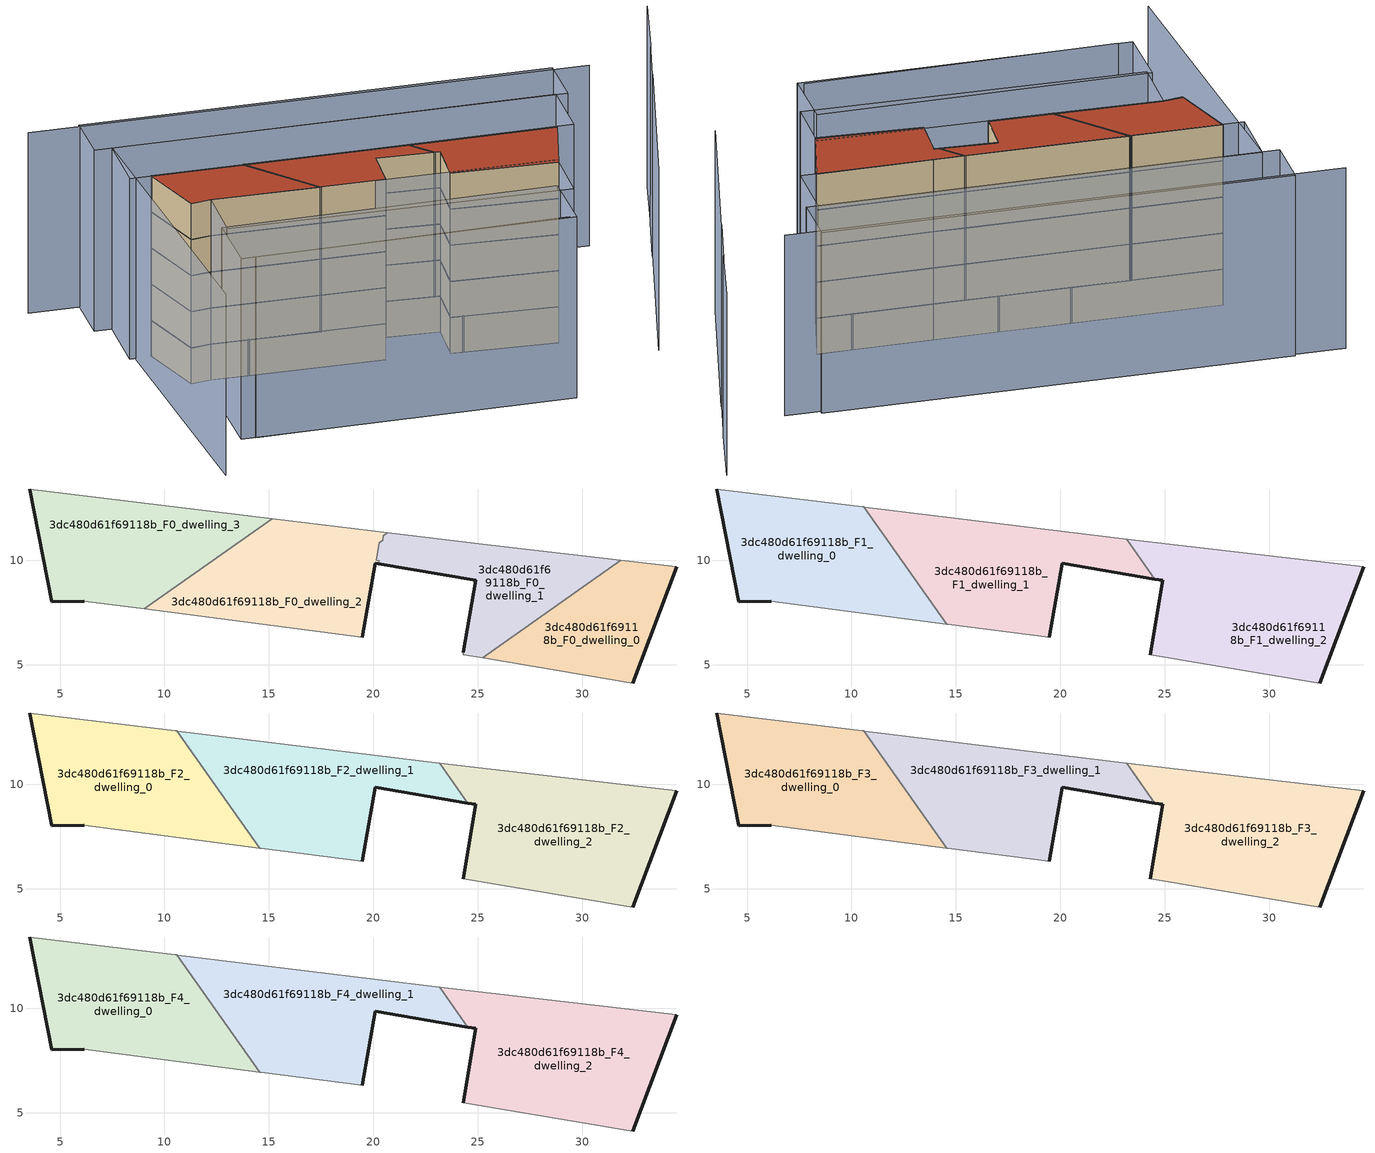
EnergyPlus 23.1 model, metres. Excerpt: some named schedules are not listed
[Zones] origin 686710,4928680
3dc480d61f69118b_F0_dwelling_0
 floor ground (EU_floor_Construction): 32.43,4.12 34.54,9.68 31.85,9.99 25.24,5.33 z0
 wall outside (EU_wall_Construction): 34.54,9.68 32.43,4.12 z0:3
 wall to 3dc480d61f69118b_F0_dwelling_1 (EU_wall_Construction): 25.24,5.33 31.85,9.99 z0:3
 wall adiabatic (EU_wall_Construction): 31.85,9.99 34.54,9.68 / 32.43,4.12 25.24,5.33 z0:3
3dc480d61f69118b_F0_dwelling_1
 floor ground (EU_floor_Construction): 31.85,9.99 25.64,10.71 20.69,11.32 20.48,11.17 20.45,10.96 20.27,10.83 20.13,10 20.28,9.97 20.25,9.83 24.9,9.03 24.32,5.59 24.3,5.48 25.24,5.33 z0
 wall outside (EU_wall_Construction): 24.32,5.59 24.9,9.03 20.25,9.83 z0:3
 wall adiabatic (EU_wall_Construction): 20.69,11.32 25.64,10.71 31.85,9.99 / 25.24,5.33 24.3,5.48 24.32,5.59 z0:3
 wall to 3dc480d61f69118b_F0_dwelling_2 (EU_wall_Construction): 20.25,9.83 20.28,9.97 20.13,10 20.27,10.83 20.45,10.96 20.48,11.17 20.69,11.32 z0:3
3dc480d61f69118b_F0_dwelling_2
 floor ground (EU_floor_Construction): 19.48,6.3 20.1,9.85 20.25,9.83 20.28,9.97 20.13,10 20.28,10.83 20.45,10.96 20.48,11.17 20.69,11.32 15.16,11.99 9.03,7.67 z0
 wall outside (EU_wall_Construction): 20.25,9.83 20.1,9.85 19.48,6.3 z0:3
 wall to 3dc480d61f69118b_F0_dwelling_3 (EU_wall_Construction): 9.03,7.67 15.16,11.99 z0:3
 wall adiabatic (EU_wall_Construction): 15.16,11.99 20.69,11.32 / 19.48,6.3 9.03,7.67 z0:3
3dc480d61f69118b_F0_dwelling_3
 floor ground (EU_floor_Construction): 15.16,11.99 3.54,13.41 4.59,8 6.16,8.04 9.03,7.67 z0
 wall outside (EU_wall_Construction): 6.16,8.04 4.59,8 3.54,13.41 z0:3
 wall adiabatic (EU_wall_Construction): 3.54,13.41 15.16,11.99 / 9.03,7.67 6.16,8.04 z0:3
3dc480d61f69118b_F1_dwelling_0
 floor to 3dc480d61f69118b_F0_dwelling_3 (EU_floor_Construction): 12.37,10.02 10.58,12.55 3.54,13.41 4.59,8 6.16,8.04 9.03,7.67 z3
 floor to 3dc480d61f69118b_F0_dwelling_2 (EU_floor_Construction): 14.55,6.95 12.37,10.02 9.03,7.67 z3
 wall outside (EU_wall_Construction): 6.16,8.04 4.59,8 3.54,13.41 z3:6
 wall adiabatic (EU_wall_Construction): 3.54,13.41 10.51,12.56 10.58,12.55 / 14.55,6.95 6.16,8.04 z3:6
 wall to 3dc480d61f69118b_F1_dwelling_1 (EU_wall_Construction): 10.58,12.55 14.55,6.95 z3:6
3dc480d61f69118b_F1_dwelling_1
 floor to 3dc480d61f69118b_F0_dwelling_1 (EU_floor_Construction): 24.53,9.1 23.17,11.01 20.69,11.32 20.48,11.17 20.45,10.96 20.27,10.83 20.13,10 20.28,9.97 20.25,9.83 z3
 floor to 3dc480d61f69118b_F0_dwelling_2 (EU_floor_Construction): 19.48,6.3 20.1,9.85 20.25,9.83 20.28,9.97 20.13,10 20.27,10.83 20.45,10.96 20.48,11.17 20.69,11.32 15.16,11.99 12.37,10.02 14.55,6.95 14.58,6.94 z3
 floor to 3dc480d61f69118b_F0_dwelling_3 (EU_floor_Construction): 15.16,11.99 10.58,12.55 12.37,10.02 z3
 wall outside (EU_wall_Construction): 24.53,9.1 20.1,9.85 19.48,6.3 z3:6
 wall to 3dc480d61f69118b_F1_dwelling_2 (EU_wall_Construction): 23.17,11.01 24.53,9.1 z3:6
 wall adiabatic (EU_wall_Construction): 19.48,6.3 14.62,6.94 14.55,6.95 / 10.58,12.55 10.64,12.54 23.17,11.01 z3:6
3dc480d61f69118b_F1_dwelling_2
 floor to 3dc480d61f69118b_F0_dwelling_0 (EU_floor_Construction): 32.43,4.12 34.54,9.68 31.85,9.99 25.24,5.33 z3
 floor to 3dc480d61f69118b_F0_dwelling_1 (EU_floor_Construction): 31.85,9.99 25.64,10.71 23.17,11.01 24.53,9.1 24.9,9.03 24.31,5.53 24.3,5.48 25.24,5.33 z3
 wall outside (EU_wall_Construction): 34.54,9.68 32.43,4.12 / 24.3,5.48 24.9,9.03 24.53,9.1 z3:6
 wall adiabatic (EU_wall_Construction): 32.43,4.12 24.3,5.48 / 23.17,11.01 25.64,10.71 34.54,9.68 z3:6
3dc480d61f69118b_F2_dwelling_0
 floor to 3dc480d61f69118b_F1_dwelling_0 (EU_floor_Construction): 14.55,6.95 10.58,12.55 10.51,12.56 3.54,13.41 4.59,8 6.16,8.04 z6
 wall outside (EU_wall_Construction): 6.16,8.04 4.59,8 3.54,13.41 z6:9
 wall adiabatic (EU_wall_Construction): 3.54,13.41 10.51,12.56 10.58,12.55 / 14.55,6.95 6.16,8.04 z6:9
 wall to 3dc480d61f69118b_F2_dwelling_1 (EU_wall_Construction): 10.58,12.55 14.55,6.95 z6:9
3dc480d61f69118b_F2_dwelling_1
 floor to 3dc480d61f69118b_F1_dwelling_1 (EU_floor_Construction): 24.53,9.1 23.17,11.01 10.64,12.54 10.58,12.55 14.55,6.95 14.62,6.94 19.48,6.3 20.1,9.85 z6
 wall outside (EU_wall_Construction): 24.53,9.1 20.1,9.85 19.48,6.3 z6:9
 wall to 3dc480d61f69118b_F2_dwelling_2 (EU_wall_Construction): 23.17,11.01 24.53,9.1 z6:9
 wall adiabatic (EU_wall_Construction): 19.48,6.3 14.62,6.94 14.55,6.95 / 10.58,12.55 10.64,12.54 23.17,11.01 z6:9
3dc480d61f69118b_F2_dwelling_2
 floor to 3dc480d61f69118b_F1_dwelling_2 (EU_floor_Construction): 32.43,4.12 34.54,9.68 25.64,10.71 23.17,11.01 24.53,9.1 24.9,9.03 24.3,5.48 z6
 wall outside (EU_wall_Construction): 34.54,9.68 32.43,4.12 / 24.3,5.48 24.9,9.03 24.53,9.1 z6:9
 wall adiabatic (EU_wall_Construction): 32.43,4.12 24.3,5.48 / 23.17,11.01 25.64,10.71 34.54,9.68 z6:9
3dc480d61f69118b_F3_dwelling_0
 floor to 3dc480d61f69118b_F2_dwelling_0 (EU_floor_Construction): 14.55,6.95 10.58,12.55 10.51,12.56 3.54,13.41 4.59,8 6.16,8.04 z9
 wall outside (EU_wall_Construction): 6.16,8.04 4.59,8 3.54,13.41 z9:12
 wall adiabatic (EU_wall_Construction): 3.54,13.41 10.51,12.56 10.58,12.55 / 14.55,6.95 6.16,8.04 z9:12
 wall to 3dc480d61f69118b_F3_dwelling_1 (EU_wall_Construction): 10.58,12.55 14.55,6.95 z9:12
3dc480d61f69118b_F3_dwelling_1
 floor to 3dc480d61f69118b_F2_dwelling_1 (EU_floor_Construction): 24.53,9.1 23.17,11.01 10.64,12.54 10.58,12.55 14.55,6.95 14.62,6.94 19.48,6.3 20.1,9.85 z9
 wall outside (EU_wall_Construction): 24.53,9.1 20.1,9.85 19.48,6.3 z9:12
 wall to 3dc480d61f69118b_F3_dwelling_2 (EU_wall_Construction): 23.17,11.01 24.53,9.1 z9:12
 wall adiabatic (EU_wall_Construction): 19.48,6.3 14.62,6.94 14.55,6.95 / 10.58,12.55 10.64,12.54 23.17,11.01 z9:12
3dc480d61f69118b_F3_dwelling_2
 floor to 3dc480d61f69118b_F2_dwelling_2 (EU_floor_Construction): 32.43,4.12 34.54,9.68 25.64,10.71 23.17,11.01 24.53,9.1 24.9,9.03 24.3,5.48 z9
 wall outside (EU_wall_Construction): 34.54,9.68 32.43,4.12 / 24.3,5.48 24.9,9.03 24.53,9.1 z9:12
 wall adiabatic (EU_wall_Construction): 32.43,4.12 24.3,5.48 / 23.17,11.01 25.64,10.71 34.54,9.68 z9:12
3dc480d61f69118b_F4_dwelling_0
 floor to 3dc480d61f69118b_F3_dwelling_0 (EU_floor_Construction): 14.55,6.95 10.58,12.55 10.51,12.56 3.54,13.41 4.59,8 6.16,8.04 z12
 wall outside (EU_wall_Construction): 6.16,8.04 4.59,8 3.54,13.41 z12:15
 wall adiabatic (EU_wall_Construction): 3.54,13.41 10.51,12.56 10.58,12.55 / 14.55,6.95 6.16,8.04 z12:15
 wall to 3dc480d61f69118b_F4_dwelling_1 (EU_wall_Construction): 10.58,12.55 14.55,6.95 z12:15
 roof outside (EU_roof_Construction): 10.58,12.55 14.55,6.95 6.16,8.04 4.59,8 3.54,13.41 10.51,12.56 z15
3dc480d61f69118b_F4_dwelling_1
 floor to 3dc480d61f69118b_F3_dwelling_1 (EU_floor_Construction): 24.53,9.1 23.17,11.01 10.64,12.54 10.58,12.55 14.55,6.95 14.62,6.94 19.48,6.3 20.1,9.85 z12
 wall outside (EU_wall_Construction): 24.53,9.1 20.1,9.85 19.48,6.3 z12:15
 wall to 3dc480d61f69118b_F4_dwelling_2 (EU_wall_Construction): 23.17,11.01 24.53,9.1 z12:15
 wall adiabatic (EU_wall_Construction): 19.48,6.3 14.62,6.94 14.55,6.95 / 10.58,12.55 10.64,12.54 23.17,11.01 z12:15
 roof outside (EU_roof_Construction): 23.17,11.01 24.53,9.1 20.1,9.85 19.48,6.3 14.62,6.94 14.55,6.95 10.58,12.55 10.64,12.54 z15
3dc480d61f69118b_F4_dwelling_2
 floor to 3dc480d61f69118b_F3_dwelling_2 (EU_floor_Construction): 32.43,4.12 34.54,9.68 25.64,10.71 23.17,11.01 24.53,9.1 24.9,9.03 24.3,5.48 z12
 wall outside (EU_wall_Construction): 34.54,9.68 32.43,4.12 / 24.3,5.48 24.9,9.03 24.53,9.1 z12:15
 wall adiabatic (EU_wall_Construction): 32.43,4.12 24.3,5.48 / 23.17,11.01 25.64,10.71 34.54,9.68 z12:15
 roof outside (EU_roof_Construction): 34.54,9.68 32.43,4.12 24.3,5.48 24.9,9.03 24.53,9.1 23.17,11.01 25.64,10.71 z15
shading: 5.75,-1.95 29.86,-4.48 / 2.57,18.53 1.4,-6.84 / 38.88,0.28 44.3,15.01 / 44.19,14.85 46.12,19.98 / 45.98,19.58 48.13,25.6 / 40.48,18.14 -2.27,23.36 / 30.3,-4.7 4.65,-1.82 / 4.65,-1.82 5.24,3.49 / 5.24,3.49 30.9,0.61 / 30.9,0.61 30.3,-4.7 / 31.85,-0.29 5.52,3.17 / 5.52,3.17 6.16,8.05 / 6.16,8.05 32.49,4.59 / 32.49,4.59 31.85,-0.29 / 2.52,18.66 36.4,14.68 / 36.4,14.68 35.79,9.52 / 35.79,9.52 1.91,13.5 / 1.91,13.5 2.52,18.66 / 37.28,14.49 1.18,18.82 / 1.18,18.82 1.69,23.1 / 1.69,23.1 37.8,18.77 / 37.8,18.77 37.28,14.49 z0:15
[Building]
EU S2 Campaign: North Axis=0; Terrain=City; Solar Distribution=FullExterior
[Site:Location]
Bologna: Latitude=44.5; Longitude=11.25; Time Zone=1; Elevation=37
[SizingPeriod:WeatherFileDays]
AnnualSizingPeriod: Begin Month=1; Begin Day of Month=1; End Month=12; End Day of Month=31; Day of Week for Start Day=Monday; Use Weather File Daylight Saving Period=No; Use Weather File Rain and Snow Indicators=No
[MATERIAL]
EU_InternalMass_Material: Roughness=MediumRough; Thickness=0.1; Conductivity=1; Density=1800; Specific Heat=900; Thermal Absorptance=0.9; Solar Absorptance=0.7; Visible Absorptance=0.7
[MATERIAL:NOMASS] Roughness=MediumRough; Thermal Absorptance=0.9; Solar Absorptance=0.7; Visible Absorptance=0.7
Name | Thermal Resistance
EU_wall_NoMass | 0.905828
EU_roof_NoMass | 0.37593
EU_floor_NoMass | 0.67114
[CONSTRUCTION]
EU_wall_Construction: EU_wall_NoMass
EU_roof_Construction: EU_roof_NoMass
EU_floor_Construction: EU_floor_NoMass
EU_InternalMass_Construction: EU_InternalMass_Material
[ZONE] Type=1; Multiplier=1; Ceiling Height=autocalculate; Floor Area=autocalculate; Part of Total Floor Area=Yes
Name | Volume
3dc480d61f69118b_F0_dwelling_0 | 85.6948
3dc480d61f69118b_F1_dwelling_0; 3dc480d61f69118b_F2_dwelling_0; 3dc480d61f69118b_F3_dwelling_0; 3dc480d61f69118b_F4_dwelling_0 | 130.165
3dc480d61f69118b_F0_dwelling_1 | 85.571
3dc480d61f69118b_F1_dwelling_1; 3dc480d61f69118b_F2_dwelling_1; 3dc480d61f69118b_F3_dwelling_1; 3dc480d61f69118b_F4_dwelling_1 | 131.084
3dc480d61f69118b_F0_dwelling_2 | 120.985
3dc480d61f69118b_F1_dwelling_2; 3dc480d61f69118b_F2_dwelling_2; 3dc480d61f69118b_F3_dwelling_2; 3dc480d61f69118b_F4_dwelling_2 | 153.934
3dc480d61f69118b_F0_dwelling_3 | 122.881
[INTERNALMASS] Construction=EU_InternalMass_Construction
Name | Zone or ZoneList | Surface Area
3dc480d61f69118b_F0_dwelling_0_EU_InternalMass | 3dc480d61f69118b_F0_dwelling_0 | 28.5651
3dc480d61f69118b_F0_dwelling_1_EU_InternalMass | 3dc480d61f69118b_F0_dwelling_1 | 28.5233
3dc480d61f69118b_F0_dwelling_2_EU_InternalMass | 3dc480d61f69118b_F0_dwelling_2 | 40.3259
3dc480d61f69118b_F0_dwelling_3_EU_InternalMass | 3dc480d61f69118b_F0_dwelling_3 | 40.9593
3dc480d61f69118b_F1_dwelling_0_EU_InternalMass | 3dc480d61f69118b_F1_dwelling_0 | 43.3798
3dc480d61f69118b_F1_dwelling_1_EU_InternalMass | 3dc480d61f69118b_F1_dwelling_1 | 43.6971
3dc480d61f69118b_F1_dwelling_2_EU_InternalMass | 3dc480d61f69118b_F1_dwelling_2 | 51.3051
3dc480d61f69118b_F2_dwelling_0_EU_InternalMass | 3dc480d61f69118b_F2_dwelling_0 | 43.3798
3dc480d61f69118b_F2_dwelling_1_EU_InternalMass | 3dc480d61f69118b_F2_dwelling_1 | 43.6971
3dc480d61f69118b_F2_dwelling_2_EU_InternalMass | 3dc480d61f69118b_F2_dwelling_2 | 51.3051
3dc480d61f69118b_F3_dwelling_0_EU_InternalMass | 3dc480d61f69118b_F3_dwelling_0 | 43.3798
3dc480d61f69118b_F3_dwelling_1_EU_InternalMass | 3dc480d61f69118b_F3_dwelling_1 | 43.6971
3dc480d61f69118b_F3_dwelling_2_EU_InternalMass | 3dc480d61f69118b_F3_dwelling_2 | 51.3051
3dc480d61f69118b_F4_dwelling_0_EU_InternalMass | 3dc480d61f69118b_F4_dwelling_0 | 43.3798
3dc480d61f69118b_F4_dwelling_1_EU_InternalMass | 3dc480d61f69118b_F4_dwelling_1 | 43.6971
3dc480d61f69118b_F4_dwelling_2_EU_InternalMass | 3dc480d61f69118b_F4_dwelling_2 | 51.3051
[OTHEREQUIPMENT] Fuel Type=Electricity; Design Level Calculation Method=Watts/Area; Power per Zone Floor Area=1; Fraction Latent=0; Fraction Radiant=0; Fraction Lost=0; Carbon Dioxide Generation Rate=0; EndUse Subcategory=EU_Step8_InternalGains
Name | Zone or ZoneList or Space or SpaceList | Schedule
EU_Step8_InternalGain_3dc480d61f69118b_F0_dwelling_0_f000 | 3dc480d61f69118b_F0_dwelling_0 | EU_Step8_GainSchedule_3dc480d61f69118b_F0_dwelling_0_f000
EU_Step8_InternalGain_3dc480d61f69118b_F0_dwelling_1_f000 | 3dc480d61f69118b_F0_dwelling_1 | EU_Step8_GainSchedule_3dc480d61f69118b_F0_dwelling_1_f000
EU_Step8_InternalGain_3dc480d61f69118b_F0_dwelling_2_f000 | 3dc480d61f69118b_F0_dwelling_2 | EU_Step8_GainSchedule_3dc480d61f69118b_F0_dwelling_2_f000
EU_Step8_InternalGain_3dc480d61f69118b_F0_dwelling_3_f000 | 3dc480d61f69118b_F0_dwelling_3 | EU_Step8_GainSchedule_3dc480d61f69118b_F0_dwelling_3_f000
EU_Step8_InternalGain_3dc480d61f69118b_F1_dwelling_0_f000 | 3dc480d61f69118b_F1_dwelling_0 | EU_Step8_GainSchedule_3dc480d61f69118b_F1_dwelling_0_f000
EU_Step8_InternalGain_3dc480d61f69118b_F1_dwelling_1_f000 | 3dc480d61f69118b_F1_dwelling_1 | EU_Step8_GainSchedule_3dc480d61f69118b_F1_dwelling_1_f000
EU_Step8_InternalGain_3dc480d61f69118b_F1_dwelling_2_f000 | 3dc480d61f69118b_F1_dwelling_2 | EU_Step8_GainSchedule_3dc480d61f69118b_F1_dwelling_2_f000
EU_Step8_InternalGain_3dc480d61f69118b_F2_dwelling_0_f000 | 3dc480d61f69118b_F2_dwelling_0 | EU_Step8_GainSchedule_3dc480d61f69118b_F2_dwelling_0_f000
EU_Step8_InternalGain_3dc480d61f69118b_F2_dwelling_1_f000 | 3dc480d61f69118b_F2_dwelling_1 | EU_Step8_GainSchedule_3dc480d61f69118b_F2_dwelling_1_f000
EU_Step8_InternalGain_3dc480d61f69118b_F2_dwelling_2_f000 | 3dc480d61f69118b_F2_dwelling_2 | EU_Step8_GainSchedule_3dc480d61f69118b_F2_dwelling_2_f000
EU_Step8_InternalGain_3dc480d61f69118b_F3_dwelling_0_f000 | 3dc480d61f69118b_F3_dwelling_0 | EU_Step8_GainSchedule_3dc480d61f69118b_F3_dwelling_0_f000
EU_Step8_InternalGain_3dc480d61f69118b_F3_dwelling_1_f000 | 3dc480d61f69118b_F3_dwelling_1 | EU_Step8_GainSchedule_3dc480d61f69118b_F3_dwelling_1_f000
EU_Step8_InternalGain_3dc480d61f69118b_F3_dwelling_2_f000 | 3dc480d61f69118b_F3_dwelling_2 | EU_Step8_GainSchedule_3dc480d61f69118b_F3_dwelling_2_f000
EU_Step8_InternalGain_3dc480d61f69118b_F4_dwelling_0_f000 | 3dc480d61f69118b_F4_dwelling_0 | EU_Step8_GainSchedule_3dc480d61f69118b_F4_dwelling_0_f000
EU_Step8_InternalGain_3dc480d61f69118b_F4_dwelling_1_f000 | 3dc480d61f69118b_F4_dwelling_1 | EU_Step8_GainSchedule_3dc480d61f69118b_F4_dwelling_1_f000
EU_Step8_InternalGain_3dc480d61f69118b_F4_dwelling_2_f000 | 3dc480d61f69118b_F4_dwelling_2 | EU_Step8_GainSchedule_3dc480d61f69118b_F4_dwelling_2_f000
[ZONEVENTILATION:DESIGNFLOWRATE] Schedule=EU_AlwaysOn; Design Flow Rate Calculation Method=AirChanges/Hour; Air Changes per Hour=0.73129; Ventilation Type=Natural; Fan Pressure Rise=0; Fan Total Efficiency=1; Constant Term Coefficient=1; Temperature Term Coefficient=0; Velocity Term Coefficient=0; Velocity Squared Term Coefficient=0; Minimum Indoor Temperature=-100; Maximum Indoor Temperature=100; Delta Temperature=-100; Minimum Outdoor Temperature=-100; Maximum Outdoor Temperature=100; Maximum Wind Speed=40
Name | Zone or ZoneList or Space or SpaceList
EU_ConstantAir_3dc480d61f69118b_F0_dwelling_0 | 3dc480d61f69118b_F0_dwelling_0
EU_ConstantAir_3dc480d61f69118b_F0_dwelling_1 | 3dc480d61f69118b_F0_dwelling_1
EU_ConstantAir_3dc480d61f69118b_F0_dwelling_2 | 3dc480d61f69118b_F0_dwelling_2
EU_ConstantAir_3dc480d61f69118b_F0_dwelling_3 | 3dc480d61f69118b_F0_dwelling_3
EU_ConstantAir_3dc480d61f69118b_F1_dwelling_0 | 3dc480d61f69118b_F1_dwelling_0
EU_ConstantAir_3dc480d61f69118b_F1_dwelling_1 | 3dc480d61f69118b_F1_dwelling_1
EU_ConstantAir_3dc480d61f69118b_F1_dwelling_2 | 3dc480d61f69118b_F1_dwelling_2
EU_ConstantAir_3dc480d61f69118b_F2_dwelling_0 | 3dc480d61f69118b_F2_dwelling_0
EU_ConstantAir_3dc480d61f69118b_F2_dwelling_1 | 3dc480d61f69118b_F2_dwelling_1
EU_ConstantAir_3dc480d61f69118b_F2_dwelling_2 | 3dc480d61f69118b_F2_dwelling_2
EU_ConstantAir_3dc480d61f69118b_F3_dwelling_0 | 3dc480d61f69118b_F3_dwelling_0
EU_ConstantAir_3dc480d61f69118b_F3_dwelling_1 | 3dc480d61f69118b_F3_dwelling_1
EU_ConstantAir_3dc480d61f69118b_F3_dwelling_2 | 3dc480d61f69118b_F3_dwelling_2
EU_ConstantAir_3dc480d61f69118b_F4_dwelling_0 | 3dc480d61f69118b_F4_dwelling_0
EU_ConstantAir_3dc480d61f69118b_F4_dwelling_1 | 3dc480d61f69118b_F4_dwelling_1
EU_ConstantAir_3dc480d61f69118b_F4_dwelling_2 | 3dc480d61f69118b_F4_dwelling_2
[HVACTEMPLATE:THERMOSTAT] Constant Heating Setpoint=20; Constant Cooling Setpoint=50
EU_HeatOnly_3dc480d61f69118b_F0_dwelling_0; EU_HeatOnly_3dc480d61f69118b_F0_dwelling_1; EU_HeatOnly_3dc480d61f69118b_F0_dwelling_2; EU_HeatOnly_3dc480d61f69118b_F0_dwelling_3; EU_HeatOnly_3dc480d61f69118b_F1_dwelling_0; EU_HeatOnly_3dc480d61f69118b_F1_dwelling_1; EU_HeatOnly_3dc480d61f69118b_F1_dwelling_2; EU_HeatOnly_3dc480d61f69118b_F2_dwelling_0; EU_HeatOnly_3dc480d61f69118b_F2_dwelling_1; EU_HeatOnly_3dc480d61f69118b_F2_dwelling_2; EU_HeatOnly_3dc480d61f69118b_F3_dwelling_0; EU_HeatOnly_3dc480d61f69118b_F3_dwelling_1; EU_HeatOnly_3dc480d61f69118b_F3_dwelling_2; EU_HeatOnly_3dc480d61f69118b_F4_dwelling_0; EU_HeatOnly_3dc480d61f69118b_F4_dwelling_1; EU_HeatOnly_3dc480d61f69118b_F4_dwelling_2
